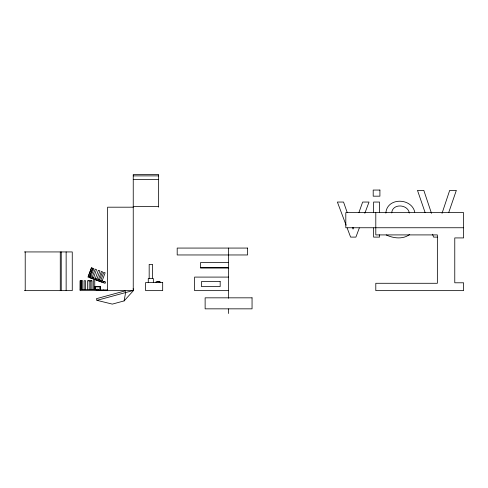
<?xml version="1.0" encoding="UTF-8"?>
<svg xmlns="http://www.w3.org/2000/svg" width="488" height="488" viewBox="0 0 488 488"><rect width="100%" height="100%" fill="white"/><g stroke="black" fill="none" stroke-linecap="round" stroke-linejoin="round"><path stroke-width="0.73" d="M391.718 212.927C392.315 203.154 408.041 204.118 409.304 213.061M124.111 300.907L125.611 292.562L125.105 290.891L96.447 298.674L96.953 300.346L112.325 304.109L124.111 300.907L133.651 290.378L133.145 288.707M385.849 213.11C386.892 197.262 411.506 197.616 414.763 212.085M442.024 213.36L449.686 190.369L456.341 190.369L448.679 212.658M353.556 227.676L353.05 229.104L352.55 227.676M358.863 212.725L362.651 202.05L369.026 202.05L364.829 213.268M88.535 275.982L91.543 267.808M89.676 276.397L92.726 268.241M89.786 276.44L92.793 268.266M90.853 276.83L93.861 268.662L91.433 267.766L87.968 277.062L103.291 282.698L103.712 281.564L88.389 275.927M92.183 277.324L95.191 269.15L96.551 269.651L93.543 277.825M95.331 278.477L98.338 270.309L99.924 270.895L96.917 279.063M98.381 279.606L101.388 271.432L102.523 271.846L99.515 280.021M100.772 280.484L103.779 272.31L105.14 272.81L102.132 280.984M359.314 227.987L355.905 237.107L350.604 237.107L347.163 227.987M409.725 234.435C402.978 239.547 393.523 238.376 386.258 234.972M96.953 300.346L133.651 290.378M133.242 175.881L158.643 175.881M133.242 179.511L158.643 179.511M133.242 206.552L158.643 206.552M133.242 207.193L107.604 207.193L107.604 290.641M463.6 227.75L345.803 227.75L345.803 212.634L463.6 212.634L463.6 237.924L454.773 237.924L454.773 282.79L463.6 282.79L463.6 290.641L375.797 290.641L375.797 283.284L437.358 283.284L437.358 234.911L375.797 234.911L375.797 212.634M437.285 237.107L433.551 237.107L432.563 234.228M24.4 251.936L72.261 251.936L72.261 290.641L24.4 290.641M228.591 262.581L200.531 262.581L200.531 268.022L228.591 268.022M200.531 267.662L228.591 267.662M228.591 277.092L194.608 277.092L194.608 290.641L228.591 290.641M88.706 280.844L91.488 280.844M159.96 281.808L157.173 281.692M94.507 287.133L95.111 287.133M100.04 287.078L100.376 287.078M80.105 289.433L96.435 289.433L96.435 290.641M96.959 289.915L97.264 289.915M98.253 289.915L107.366 289.915M89.676 277.562L102.047 282.113M346.108 225.188L337.385 202.05L343.54 202.05L347.291 212.725M425.152 212.658L417.484 190.369L423.822 190.369L431.49 213.36M379.505 212.719L379.505 202.05L373.607 202.05L373.607 212.719M379.505 234.819L379.505 237.107L373.607 237.107L373.607 227.957M228.591 248.069L228.591 298.26M228.591 308.928L228.591 313.497M159.96 282.534L159.96 281.692L156.093 281.692L156.093 282.534M158.643 207.193L158.643 174.503L133.242 174.503L133.242 290.641L80.105 290.641L80.142 280.722L82.734 280.722L82.734 289.433M153.348 282.534L153.348 278.544L148.267 278.544L148.267 282.534M152.561 278.544L152.561 264.392L149.175 264.392L149.175 278.544M103.438 289.915L103.438 290.641M100.376 290.22L100.376 286.407L94.507 286.407L94.507 289.488M100.302 288.134L100.302 288.859M100.18 288.134L100.18 288.859M100.04 290.275L100.04 286.889L95.569 286.889L95.569 289.597M98.332 290.641L98.332 289.189L96.88 289.189L96.88 290.641M95.111 286.407L95.111 289.939M94.751 289.433L94.751 280.722L93.299 280.722L93.299 289.433M91.964 289.433L91.964 280.722L90.756 280.722L90.756 289.433M89.194 289.433L89.194 280.722L87.498 280.722L87.498 289.433M85.601 289.433L85.601 280.722L84.149 280.722L84.149 289.433M81.594 280.722L81.594 289.433M81.478 280.722L81.478 289.433M80.264 280.722L80.264 289.433M66.142 251.936L66.142 290.641M61.25 251.936L61.25 290.641M60.274 251.936L60.274 290.641M25.217 251.936L25.217 290.641M104.212 281.491L103.712 282.851L105.079 283.357L105.579 281.991L104.212 281.491M379.914 190.058L373.198 190.058L373.198 196.176L379.914 196.176L379.914 190.058M247.581 248.069L177.193 248.069L177.193 254.962L247.581 254.962L247.581 248.069M220.173 281.6L201.428 281.6L201.428 286.56L220.173 286.56L220.173 281.6M162.681 282.534L145.625 282.534L145.625 290.641L162.681 290.641L162.681 282.534M252.052 297.832L205.131 297.832L205.131 308.843L252.052 308.843L252.052 297.832"/></g></svg>
